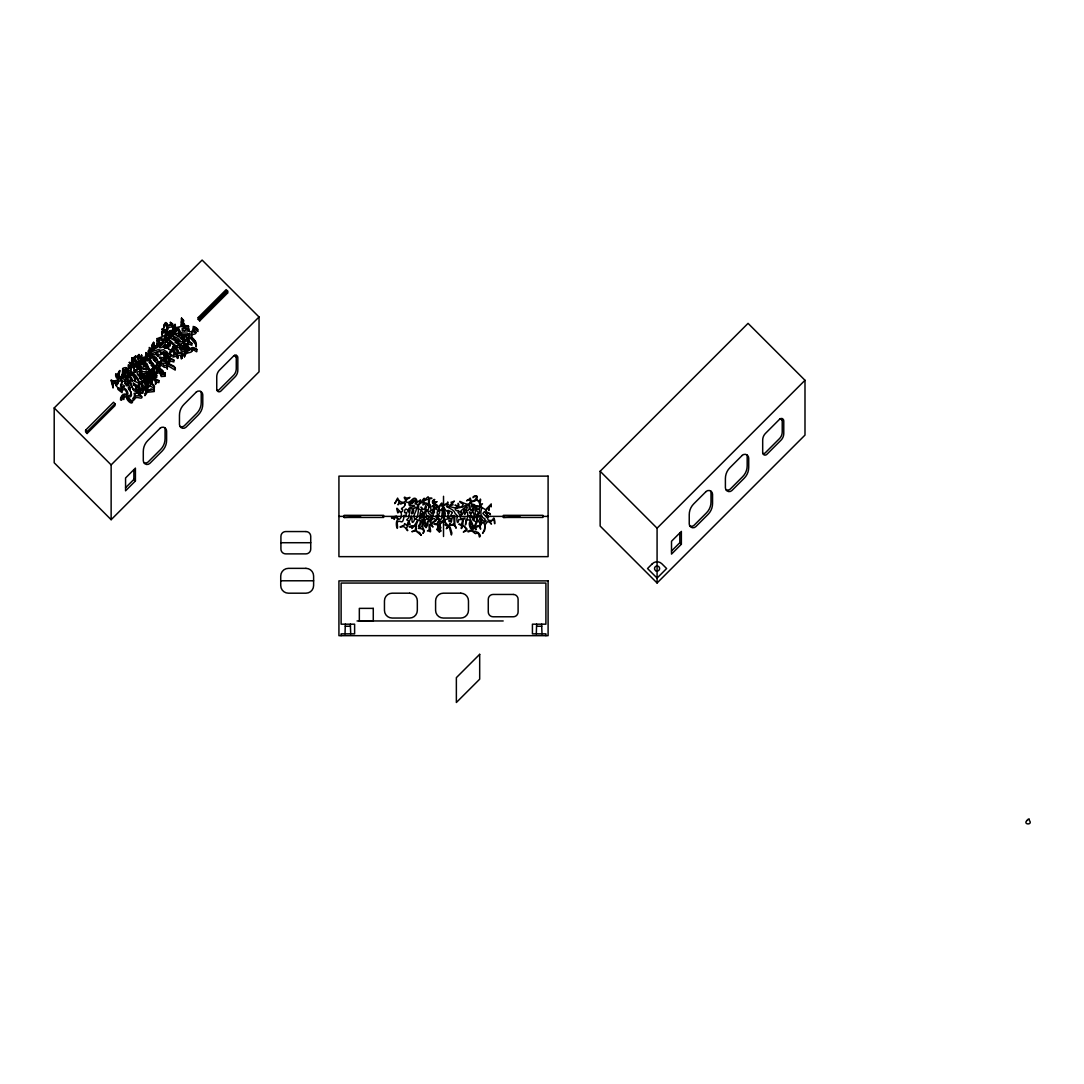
<?xml version="1.0" encoding="UTF-8"?>
<svg xmlns="http://www.w3.org/2000/svg" width="1084" height="1084" viewBox="0 0 1084 1084"><rect width="100%" height="100%" fill="white"/><g stroke="black" fill="none" stroke-linecap="round" stroke-linejoin="round"><path stroke-width="1.5" d="M148.63 372.761L148.63 370.118C147.614 366.717 141.123 371.798 143.318 366.392L146.557 367.178L143.942 361.27L144.131 365.023M186.069 349.726C191.285 351.379 180.269 341.325 188.535 347.408C189.023 346.961 184.727 344.278 184.402 342.151L184.659 339.942L186.38 338.926L187.857 339.82L187.153 345.986M152.302 379.441C153.169 382.557 148.779 376.053 149.131 374.305L148.115 373.221L145.676 375.796L150.554 379.305L152.261 382.842L152.261 379.21L149.727 376.107L148.616 371.216M191.489 335.376C190.269 328.073 202.085 333.831 191.489 334.563M130.893 366.378L129.308 362.395L131.421 364.143L131.855 357.679L133.251 358.072C139.186 351.839 133.102 362.422 132.221 364.901M153.765 374.224L154.389 368.98L152.573 366.649L152.885 364.942L153.684 366.135M194.483 329.333L195.96 330.051A8.631 8.631 0 0 1 197.193 331.108L198.033 331.46L197.193 329.279A8.631 8.631 0 0 0 195.96 328.222C193.453 327.233 192.261 332.639 196.001 332.232M181.272 326.42L181.543 318.1L183.548 320.322L183.548 322.151L182.275 321.826M150.988 375.199C149.118 365.836 148.345 369.17 147.221 363.885C145.148 365.796 146.191 356.473 141.584 361.988C140.717 359.739 141.855 360.118 143.711 360.322C145.581 360.457 144.85 356.609 145.297 359.996M184.104 349.143C187.424 352.395 183.02 343.872 180.052 345.782L181.272 347.828L183.968 349.007C186.421 351.528 178.806 348.316 179.239 345.864L178.101 344.915C176.082 345.2 178.304 348.208 176.164 348.154M191.489 333.493L192.044 337.585L195.689 341.636L196.272 345.091L195.31 342.043C193.399 336.392 185.472 334.224 189.497 341.663L191.882 343.438L191.882 345.268L188.928 344.075L187.681 345.078M154.389 368.98L153.779 374.332L155.662 375.606A2.575 2.575 0 0 0 156.719 375.552L156.719 377.381L155.662 377.855L154.944 377.882L155.039 375.714L153.657 375.05L153.223 376.351L156.53 379.861L159.009 380.619L158.941 382.598L156.801 382.218L155.391 384.427L156.015 380.308L152.478 376.812L153.508 368.966L152.153 368.56C149.036 369.441 152.424 381.053 151.177 373.695A8.889 8.889 0 0 1 150.31 372.11L149.89 369.563M177.79 353.099C178.901 349.766 168.454 339.17 170.242 344.156L170.242 345.972L168.508 345.091M121.625 399.142L122.424 398.329L123.861 399.508L123.861 397.679L122.424 396.5L121.449 397.665L121.625 400.267L120.514 399.901C120.392 396.107 123.481 392.34 127.018 394.684L127.871 393.655C127.736 388.506 119.904 384.603 122.113 392.638C114.389 386.974 118.115 389.373 123.671 386.988M184.714 353.479L184.714 350.159M153.603 344.604C155.229 337.287 148.887 349.997 153.305 347.11M184.131 339.278L183.386 337.544C181.638 331.392 189.415 339.631 188.115 342.137M145.812 354.861C145.581 350.552 145.866 353.682 147.803 353.818C149.511 353.343 148.156 348.479 148.359 352.856M345.024 633.842L345.322 624.181M536.309 633.842L536.621 624.181M128.63 369.17L128.711 365.227A5.163 5.163 0 0 1 128.996 365.891C129.321 372.327 133.373 363.953 129.308 362.395M141.747 378.56C141.99 373.763 145.161 374.332 143.4 379.034L145.107 381.392C147.817 383.533 145.541 388.912 145.297 382.34L143.142 380.145L141.462 380.918C142.018 384.861 147.045 393.018 151.015 388.899L154.307 389.603L154.267 391.541L147.248 392.3L144.931 395.687L146.394 390.796L145.026 388.126C140.554 385.43 144.429 397.001 142.072 392.232C137.234 398.37 138.617 390.213 142.505 388.004L141.421 382.611L140.676 381.703L138.752 382.34L138.589 379.495L135.554 375.281L129.511 370.66C127.031 371.256 127.031 375.511 129.511 372.489L130.473 373.384M167.329 366.812L167.478 366.284A3.374 3.374 0 0 1 168.792 366.284L175.229 370.105L175.351 368.235L174.158 367.042L168.792 364.454A3.374 3.374 0 0 0 167.478 364.454L167.302 369.21L167.031 364.766L164.185 365.714L163.237 364.116L159.904 363.953C157.248 369.942 162.898 368.018 162.993 372.395M184.741 346.907C185.865 344.048 182.911 342.029 184.795 345.837M177.22 346.067C172.302 346.04 180.459 351.812 177.532 350.552M169.321 332.49C168.697 329.902 173.386 332.354 174.05 328.886C177.627 327.991 175.554 332.558 174.307 334.251C170.012 337.788 177.884 339.577 176.448 342.978M188.359 330.796C193.711 334.915 192.654 325.43 194.727 326.758A8.333 8.333 0 0 0 196.258 327.788L198.033 329.631M145.297 359.089C145.364 362.788 148.63 358.614 149.809 360.931L149.565 362.883M145.5 357.097L146.733 354.075L145.812 353.086M178.101 356.514L176.164 354.373L172.952 355.349L172.952 357.164L176.164 356.202L177.451 358.438C180.256 358.438 174.822 353.248 178.67 353.167L182.031 353.669L182.478 354.536L181.218 355.769C179.958 365.457 186.692 348.709 178.332 352.856C175.472 354.549 172.424 349.17 172.993 346.568C172.424 348.601 170.811 351.473 168.562 349.075L168.088 347.612C168.223 345.986 167.871 341.243 168.061 345.552M118.793 375.05C122.302 364.603 116.069 375.85 120.053 376.907C124.728 375.606 120.297 367.544 124.958 367.666L125.961 367.639C128.142 368.045 128.115 373.844 126.056 370.701M112.763 383.235L114.904 383.208L116.842 386.731L114.904 381.392L112.302 381.554L113.075 386.175L111.218 380.199C114.823 382.191 120.812 379.644 118.332 375.457C115.216 372.083 118.197 382.422 115.676 375.999L115.676 374.17L117.031 374.061A1.856 1.856 0 0 0 118.17 373.113L119.687 370.511M143.007 391.053L142.695 391.866L141.611 390.172C139.497 390.308 140.432 395.389 139.253 391.825M141.326 360.403C137.98 362.625 135.69 356.446 138.955 354.509C135.852 359.319 140.879 354.766 139.687 358.465M153.63 342.381L153.657 344.847L155.242 345.728L155.188 347.679L154.023 347.978M176.448 341.785C169.7 342.259 188.426 345.105 186.191 350.688C189.456 350.647 190.757 346.406 194.09 347.72C200.73 351.365 194.903 348.411 191.99 348.696C193.535 355.01 185.35 350.213 184.551 356.785M152.573 366.649L150.92 364.956L152.6 365.2L152.885 363.113L154.077 365.01L153.684 367.11M135.852 355.796C135.107 358.452 129.755 363.289 133.088 364.847L135.364 363.167L140.134 364.021L136.557 361.839L134.999 360.105L135.378 359.292L137.465 361.88L139.159 361.826L143.589 365.281L144.375 364.658L143.766 361.297M131.57 363.763L131.557 362.584M170.838 337.287L170.838 335.796L169.605 336.338L170.554 337.747L171.8 336.108L171.584 332.802C169.09 334.807 169.863 336.867 166.015 333.438L165.933 331.094L167.993 326.027L171.855 324.712L172.83 328.344L172.519 323.75L170.405 322.368L170.703 324.672M140.581 358.492L141.543 355.024L141.15 357.774L145.961 356.853L147.614 358.506L145.513 355.552M173.115 349.075L173.183 346.826M149.809 360.931L148.982 362.015C153.156 366.622 152.505 359.089 148.074 358.926C144.362 356.026 141.245 361.04 137.356 357.612M127.6 383.519C131.665 383.763 124.497 379.292 124.701 383.221C127.262 382.544 129.755 386.067 129.972 387.896C126.15 385.403 129.701 391.094 130.663 391.69C134.687 400.457 122.207 395.85 131.15 395.104M191.597 349.82C189.456 347.558 182.518 358.127 184.714 352.476M175.933 339.766L175.906 340.904M162.708 330.959C160.689 328.235 163.711 328.655 165.364 330.146L165.893 329.861C169.538 326.257 164.497 319.333 164.267 326.853M131.164 391.947L130.907 394.549M127.465 369.387C122.695 365.254 128.901 375.972 124.782 371.189M136.001 391.148C131.164 392.015 133.278 382.733 128.495 379.766L126.381 379.468L128.725 382.435M154.307 389.603C150.906 390.145 146.245 390.321 144.89 393.641M159.24 351.473L150.879 353.709L150.933 351.636L154.362 348.845L153.169 347.693L153.603 345.566L152.776 344.82L151.557 345.647M181.909 324.834L183.277 325.701C185.242 327.802 185.242 323.357 183.277 323.886C181.177 320.173 181.353 327.016 183.765 327.111L186.76 325.566L188.548 326.284L184.578 327.26L185.201 328.615L188.548 328.723L188.982 331.054L182.369 330.742L182.166 328.208L188.968 329.17M183.86 338.479L183.386 335.715M137.966 392.029L138.63 389.739L137.478 391.148L138.657 394.766L141.313 395.85C142.329 397.489 135.08 393.533 134.416 397.828C131.923 402.991 133.481 397.72 135.08 394.413C132.641 392.327 140.08 394.183 136.001 390.579C137.641 388.072 133.359 389.725 133.007 388.953M145.012 381.297L145.581 376.893L140.771 371.378M194.361 331.298L194.483 327.774M141.584 361.988C141.489 365.85 141.692 362.124 143.766 362.53M166.245 360.931L163.969 355.146L168.765 359.915M188.237 339.888L187.871 340.823M167.383 367.164L166.841 366.026M166.475 341.934L167.776 340.769L167.776 338.94L165.757 336.663L166.096 339.373M178.752 336.731C177.437 333.465 181.069 334.997 182.871 334.577L182.871 336.406L181.611 336.717M1026.792 820.52L1028.418 819.016L1029.285 819.003L1029.136 820.087C1033.635 825.236 1022.822 824.951 1026.724 820.696M147.627 379.793C154.836 388.709 148.522 375.416 146.692 378.506L149.402 382.937L153.318 384.481L154.131 387.273L153.969 386.256C150.717 380.619 144.89 391.107 148.183 384.861C148.887 382.882 147.194 378.98 145.012 380.376M126.056 370.606C123.332 365.416 120.636 382.557 124.511 371.365M124.511 373.723L124.646 370.918L125.825 373.059L124.701 376.961M145.947 384.17L146.083 381.554M169.768 337.747L169.863 338.628M168.454 343.587L166.922 341.867L169.971 338.262L167.749 335.457L165.473 335.755A12.344 12.344 0 0 0 163.914 338.804C164.023 341.555 155.811 349.007 162.072 347.354L163.467 345.769L164.605 347.923M149.145 353.926C154.646 351.582 149.877 345.403 149.172 349.251L149.849 350.037M476.811 498.383L476.567 499.426L477.922 500.632L479.914 501.011L480.334 499.06L480.659 499.656C479.074 509.832 480.361 497.109 474.86 500.998L470.998 502.068L469.399 503.775C471.079 508.518 468.654 513.708 473.789 507.271C471.73 505.279 471.215 508.965 471.933 505.496C470.741 501.025 471.784 504.372 473.18 506.242C473.925 508.017 478.247 507.055 476.703 508.653C472.8 504.602 471.621 516.404 471.133 512.678C465.144 508.789 476.499 520.225 469.562 515.754C469.765 520.157 472.692 522.244 473.139 526.959C468.952 531.851 475.768 530.997 478.329 532.596C478.925 534.073 481.716 535.496 479.562 537C479.06 537.664 479.413 532.935 476.974 532.935C474.562 535.361 474.033 530.794 470.564 530.943C465.917 533.396 468.044 530.279 471.255 530.171L472.339 525.835L470.605 522.447L470.022 524.751L471.093 527.488C471.039 530.997 467.922 523.355 469.955 521.919L469.833 520.456C464.047 516.54 465.632 533.071 465.944 519.521C469.697 518.558 467.028 506.269 464.819 514.358L464.074 510.388L468.085 510.428L469.318 508.653L468.993 505.876L467.38 505.036A12.344 12.344 0 0 0 464.128 506.092C462.258 508.125 451.174 507.569 456.771 510.835C458.844 509.453 460.104 512.596 457.882 512.109L459.792 514.9L461.201 513.802L461.554 511.96L460.632 511.851C457.394 513.992 469.873 501.77 466.757 508.924C462.055 508.762 464.792 514.019 460.836 515.279L460.144 516.634L460.998 518.829L465.063 518.003L463.288 520.022L462.705 524.886L466.838 528.789L466.879 530.591L463.302 532.054L466.418 529.412L464.399 526.688C462.082 524.1 462.041 529.981 461.106 528.26L461.77 525.767L458.817 524.182L461.445 524.385L462.909 519.629L458.857 519.453C457.475 527.081 456.432 518.491 457.069 517.895L457.299 515.903L454.833 512.976C454.453 508.694 440.294 505.171 449.819 506.77L450.239 504.778L452.055 503.572C449.643 501.011 451.947 503.179 454.277 501.011C455.321 500.971 450.822 503.382 453.098 504.859C442.286 506.513 465.144 510.496 454.982 505.158C459.02 506.458 458.424 504.832 458.193 503.261C459.792 505.09 457.163 508.328 461.554 507.136L463.207 504.209L460.402 502.488C456.188 497.908 471.811 510.036 470.171 500.266L467.678 500.117C464.684 502.461 468.464 498.721 470.049 499.141C469.846 496.133 470.713 499.656 471.269 500.998L471.838 501.174C476.581 501.336 478.64 492.963 473.071 497.651C471.96 495.944 479.047 494.467 476.987 497.881M172.952 355.349L174.958 353.641L172.627 349.224L169.646 351.975L171.286 355.444C171.909 358.858 165.364 354.387 167.261 352.137L163.63 349.726L160.202 350.349L158.82 349.495L150.879 351.88M139.375 386.582L139.375 384.956L138.278 384.237L139.551 387.273L133.196 382.896L133.901 384.983L136.069 386.324L136.272 388.885L138.63 389.739M177.979 353.018L178.155 350.335M174.795 338.777L171.462 338.818L174.795 340.593M181.733 358.492L183.182 354.183M181.692 357.734L181.218 355.769M143.955 360.267L144.809 359.59M165.947 332.869L166.746 331.46M159.511 363.858L159.063 363.452C157.329 364.387 158.494 357.652 154.727 356.663C153.4 356.907 146.53 352.544 149.904 356.934M130.893 375.877C129.633 370.931 131.841 377.544 127.153 378.506L126.557 377.313L129.497 375.592L129.497 373.777L127.695 373.872L126.191 376.297L124.199 376.907C121.151 374.549 125.88 376.554 124.294 374.698L125.825 373.059M146.882 356.257L148.874 356.433M155.242 345.728C148.765 354.536 167.749 341.189 156.801 344.604C160.567 342.68 158.996 341.948 157.722 340.986C160.134 341.148 160.567 345.295 162.844 341.352L161.936 338.113L158.738 338.885C152.519 338.628 172.139 336.148 164.063 330.403L162.207 332.056L162.194 335.539L161.679 332.205L163.223 330.227L162.085 328.98M166.868 331.148L167.898 329.441C167.397 326.027 172.884 328.046 173.21 325.566M170.445 342.49L169.714 340.308L169.497 342.354M127.573 371.988L128.576 370.091L128.237 364.929M162.194 333.709L161.679 332.205M129.755 373.533C132.167 373.479 133.454 376.988 134.931 379.129C132.722 382.815 140.107 381.554 139.375 384.956M134.877 381.107L134.931 379.129M159.863 358.397C164.172 356.338 155.96 357.029 160.866 358.425M152.261 348.682L149.185 351.975L149.036 353.872L154.958 354.888L157.099 352.151C159.28 350.647 160.933 351.026 161.082 354.441M158.725 356.08C159.782 353.384 156.624 353.587 156.624 354.536C157.302 357.313 159.795 355.498 157.41 355.796M151.584 374.116L150.988 374.739M164.348 358.994C156.475 361.921 176.502 362.151 164.416 363.208L160.96 363.181C158.562 356.365 169.958 354.834 160.5 362.042M189.009 335.742L189.741 335.417M159.009 380.619L156.801 380.389L155.391 382.598M117.045 376.026L115.676 374.17M165.378 373.004L161.326 372.706L161.692 374.265L165.269 374.441L161.259 374.725L160.066 371.649L158.372 370.904L155.391 372.95L155.391 374.779L158.372 372.733L160.066 373.465L161.259 376.541L165.269 376.27L165.107 372.747L161.638 372.219L158.183 370.186L159.023 368.953L162.993 371.013M130.907 369.061C131.286 365.986 133.427 367.49 133.996 368.98L133.955 365.403L137.682 364.143L141.299 366.026L141.57 369.265L139.877 367.557L140.039 369.929M191.597 351.324L191.99 350.525C194.564 348.276 197.722 354.929 196.692 349.739M143.766 380.077L144.362 376.907L145.622 378.912M160.175 364.983L159.402 368.208M136.083 388.519C135.08 382.788 140.974 392.814 139.863 386.961M135.364 372.178L134.077 371.785C132.695 367.828 140.581 371.907 136.272 367.354C135.053 363.939 142.275 366.527 141.435 369.183M142.952 368.858L146.177 369.048M141.76 382.246L143.142 381.974L145.297 384.156C144.375 387.381 147.18 388.926 147.153 385.213M157.898 362.07L159.063 361.622L160.08 362.774L157.248 369.021L156.557 365.782L157.559 364.644L156.475 364.658M168.467 348.804L168.806 346.501M139.809 356.446C137.763 357.639 141.218 359.793 140.581 357.869M173.955 328.127L175.012 324.306L175.54 327.774L181.556 326.325L181.272 324.631M168.277 364.007L170.54 361.108L173.901 361.961L173.901 360.132C169.402 359.888 162.993 348.411 162.871 353.75M138.373 357.449L138.955 354.509M148.874 355.376L147.058 354.116L146.354 355.809L148.291 358.587L149.89 358.994L149.904 355.891L151.245 358.37L152.587 356.324L157.979 361.853M153.603 376.975L154.944 377.503M121.625 398.438L120.514 398.072M121.638 378.966L122.411 378.099L125.31 380.281M159.849 347.869C160.147 344.78 164.809 344.482 163.914 340.62A12.344 12.344 0 0 1 165.473 337.585L165.649 337.409M141.259 373.208L138.698 371.514C134.565 371.541 139.714 378.438 139.064 374.522C138.901 370.118 145.622 376.446 140.974 375.565M169.714 335.579L167.424 334.062L166.746 331.067L169.605 332.747L172.261 332.409L175.039 330.322L176.123 331.108M137.56 369.901L138.102 369.021L136.272 365.538M147.248 389.251L149.524 385.945L153.25 387.489L154.131 389.102L154.47 386.419M142.492 373.994L139.944 374.116L141.489 376.175L139.484 376.934L140.852 379.468L141.747 378.018M161.082 353.94L160.202 354.807L163.291 353.492L163.169 352.436L160.364 352.015M164.321 346.446L166.394 338.926L165.649 336.677M177.22 347.205L179.239 347.693C179.714 350.267 184.673 353.411 185.974 350.796L185.215 348.791M156.719 375.552L154.944 376.053M179.212 332.747L178.657 327.869L175.581 328.384L180.527 333.574L180.527 335.254M162.248 333.831L164.063 332.232L165.31 333.344M146.421 376.758L148.115 375.037L149.307 378.397M122.966 387.245L120.514 386.216L122.167 381.893L120.527 378.452C115.934 378.601 119.796 386.338 116.137 383.736M155.391 372.95L157.166 370.2L155.866 365.376L154.348 366.69L153.684 365.66M187.83 342.463L188.901 340.972L187.532 337.558L183.86 335.2M117.885 383.031C117.18 380.308 113.82 382.964 116.842 384.901M117.736 382.557L120.527 380.267L122.004 382.95M54.2 407.963L202.112 260.065L259.035 316.989L259.035 371.798L111.137 519.697L54.2 462.773L54.2 407.963L111.137 464.901L111.137 519.697M85.595 430.185L113.522 402.259L115.012 403.763L115.012 405.579L87.086 433.505L85.595 432.015L85.595 430.185L87.086 431.689L87.086 433.505M198.223 317.544L226.15 289.631L227.654 291.122L227.654 292.951L199.727 320.878L198.223 319.373L198.223 317.544L199.727 319.048L199.727 320.878M198.223 319.373L226.15 291.447L227.654 292.951M87.086 431.689L115.012 403.763M199.727 319.048L227.654 291.122M111.137 464.901L259.035 316.989M125.568 487.705L133.874 479.399L133.874 469.67M135.419 480.957L125.568 490.808L125.568 477.963L135.419 468.112L135.419 480.957L133.874 479.399M600.143 471.255L748.055 323.357L804.992 380.281L804.992 435.091L657.08 582.989L600.143 526.065L600.143 471.255L657.08 528.193L657.08 582.989M657.08 528.193L804.992 380.281M671.511 550.997L679.817 542.691L679.817 532.962M681.362 544.236L671.511 554.1L671.511 541.255L681.362 531.404L681.362 544.236L679.817 542.691M142.885 390.403L144.199 389.576L145.974 391.5M123.861 397.679L124.823 396.473L126.53 397.516C126.408 400.172 132.79 406.175 132.641 400.985M170.039 353.086L172.627 351.053L174.66 354.211M160.175 365.538C163.101 364.712 163.711 369.224 166.841 366.69M144.05 373.831L146.503 372.733L147.221 373.424M163.427 351.717L167.099 353.723M165.757 346.975L167.085 347.828M448.491 517.759C451.676 515.415 444.819 515.266 448.085 517.8M167.776 338.94L166.408 340.376L166.855 342.3M122.898 375.321L124.619 373.601L124.43 371.636M141.557 363.682L141.326 360.01M164.267 326.501C162.722 332.72 164.321 318.032 167.261 324.021M129.497 373.777C126.963 375.254 127.912 375.85 128.508 377.489M177.532 355.403L181.814 355.308M171.286 355.444L167.099 352.652M185.364 328.669L188.535 328.208L188.548 326.284M187.329 348.208L184.836 346.284M150.73 371.785L152.749 369.901L153.386 370.647M169.321 330.823L172.071 330.335L174.863 328.005L173.955 326.311M173.901 330.81C176.055 331.447 170.96 333.425 172.817 336.555M175.229 368.275L174.321 366.5L169.673 364.034C164.511 364.739 170.852 356.487 173.901 360.132M133.684 399.969L134.416 399.657C135.581 394.644 142.424 400.619 142.072 396.663M130.703 379.373L132.573 381.121M123.102 387.191L124.511 386.365L123.888 385.308L120.514 384.386M188.562 338.777L190.757 338.438L195.31 343.872L196.272 346.921L196.326 343.831M141.963 360.186L143.738 360.308M153.129 347.422L153.616 349.969M177.153 329.495L178.67 329.753M121.991 389.983L125.134 389.657L127.546 394.237M148.481 369.197L149.89 370.145M184.551 356.839L184.551 355.01M180.527 333.574L178.196 333.303C170.351 332.747 182.464 340.01 178.548 334.306M136.272 366.229L133.996 367.205C132.614 363.14 129.945 367.259 130.961 370.037C131.543 375.498 139.89 371.067 134.077 369.969M170.242 344.156L166.922 341.867M145.324 359.495L147.56 360.755M174.402 326.27L174.443 325.322M174.402 333.452L172.695 335.891L177.762 338.222L180.676 341.352L176.76 340.498L176.909 342.585L180.296 344.319L183.06 342.978L184.036 344.671M182.871 334.577L180.974 335.769L182.546 339.848M182.613 329.631L182.654 330.783M148.21 350.931L150.256 349.251L149.172 347.422M176.435 335.281L178.548 335.512M184.537 324.373L182.044 321.514L182.166 319.997L183.548 320.322M344.129 517.447L383.614 517.447L383.614 515.334L344.129 515.334L344.129 517.447L360.579 516.567M503.41 517.447L542.908 517.447L542.908 515.334L503.41 515.334L503.41 517.447L519.873 516.567M138.129 363.655L140.012 364.197M166.435 337.029L169.565 339.062M338.926 516.39L343.994 516.39M382.788 516.39L482.312 516.39M485.686 516.39L504.236 516.39M543.043 516.39L548.097 516.39M280.919 542.718L310.729 542.718M280.729 580.78L313.615 580.78M357.043 620.956L503.193 620.956M345.322 626.267L350.417 626.267L350.715 633.842M536.621 626.267L541.702 626.267L542.014 633.842M193.223 326.379L193.738 329.617M160.96 371.826L162.288 372.327M117.045 376.514L118.671 378.573M174.768 338.357L178.088 340.661M128.4 381.595L133.075 388.804M158.359 343.411L157.004 342.856L156.977 340.715M189.009 335.837L187.586 333.113L181.516 332.91L178.67 329.346M133.657 398.912L132.966 398.18M184.754 335.322L187.586 334.942L188.657 335.959M170.012 335.444L170.838 335.796M164.592 346.731L163.752 347.476L167.071 348.099L166.245 344.766L165.757 348.316M140.202 378.275L141.53 378.56L141.53 376.744M154.578 358.465L154.998 360.782C152.072 359.685 152.438 356.04 154.998 358.953M144.7 362.517L145.473 362.801M133.915 384.996L135.527 386.094M182.654 330.159L184.659 330.728M184.036 343.208C184.158 339.319 179.023 344.251 176.76 340.498M128.874 389.102L130.229 389.942L130.31 387.638M180.947 347.422L183.928 348.994M149.538 378.56L150.73 381.568M166.245 359.265C164.66 357.693 164.714 361.853 163.223 359.698M146.055 381.785L148.196 384.237M131.611 374.292L134.904 376.297L137.587 380.064A3.062 3.062 0 0 1 138.82 382.164M159.538 345.728L157.722 345.552L157.166 346.866L156.76 343.831M191.882 343.438C189.565 340.837 186.312 343.316 187.681 346.392M139.077 384.427L140.676 383.533L142.519 387.923M128.034 397.706C138.603 405.85 126.882 400.253 126.53 395.687L125.581 394.698L123.996 394.928L123.644 397.218M164.66 347.016L165.622 348.343M187.329 348.492L188.914 349.292L189.09 347.327M182.546 339.102C176.597 334.17 182.424 342.151 184.443 339.116L183.86 336.65M187.681 344.617L187.058 343.682M187.762 341.568L186.38 340.755L184.388 342.029L184.388 340.633M149.809 361.771L151.923 362.828M185.215 350.498L185.703 351.419M170.445 340.715L175.256 345.268L174.7 348.845L177.519 351.772M780.412 418.668L782.228 420.484M234.456 355.376L236.271 357.192M137.519 365.931L141.259 372.611M156.516 371.378L155.866 367.205L154.28 368.384M146.083 365.864L147.546 366.121M136.327 363.154L134.999 361.921L134.999 360.105M155.676 381.649L152.641 379.021L152.465 376.649M165.757 346.677L164.321 344.78M122.113 390.809L117.587 387.679M134.673 395.701L134.172 393.289M139.741 367.625C140.974 370.796 143.684 373.275 146.503 370.918L147.41 371.839C148.4 376.08 142.289 371.758 143.251 375.186M125.392 383.817C127.736 389.549 127.519 380.321 127.343 385.782M132.207 360.43L131.855 357.679M404.928 504.968L405.416 503.437C401.92 501.58 400.538 506.309 399.562 502.556C395.267 508.694 401.839 500.74 397.394 499.832L394.671 503.64L397.584 498.098C398.736 502.055 404.766 504.494 405.972 499.778C404.684 499.71 402.841 495.483 406.053 497.868A1.856 1.856 0 0 0 407.516 498.017C414.725 495.998 404.007 499.209 406.161 502.014C410.402 504.399 412.963 495.578 416.175 498.952L417.042 500.943L416.134 502.339L416.215 500.713L415.362 500.063L414.508 501.919L414.305 499.981L409.115 502.868L411.73 502.908L412.99 501.391C413.736 501.296 412.896 504.29 410.728 503.464C410.538 505.903 408.614 501.12 409.102 504.954L409.603 505.605C418.559 504.656 413.031 507.637 409.969 507.231L410.064 508.179C413.871 510.618 415.497 506.269 416.337 507.258C417.204 511.54 412.516 514.426 414.508 518.504C415.05 520.117 411.297 526.296 412.028 518.802C410.904 512.298 411.161 519.588 409.535 520.686L409.142 522.61L410.24 524.222L408.411 524.426L406.473 528.382L407.801 530.455C407.367 532.217 404.955 524.412 401.527 526.973L400.01 526.919L404.413 525.035L404.576 523.586L406.866 525.564L407.774 522.976L408.627 523.057L408.099 520.537L406.649 519.9L408.668 517.922L410.104 510.022L408.831 508.315L408.383 512.054L407.787 509.954L405.904 509.019L404.982 509.765C402.841 516.472 408.641 509.168 405.999 514.575C406.608 520.279 403.614 511.499 403.871 517.515C402.178 525.984 400.579 518.762 397.11 522.366C398.817 535.577 394.441 523.301 397.462 519.873L397.489 518.504L396.202 517.556L394.495 518.044L394.169 519.399L393.98 517.556L391.785 518.409L391.527 517.312L396.514 516.214L398.519 519.507C403.411 518.748 401.473 507.746 397.828 512.949C394.156 500.51 401.121 517.678 402.774 509.873C398.926 508.017 404.359 508.396 404.942 504.995M171.814 335.01L170.134 334.726L166.746 331.067M147.939 369.061L147.139 365.958M167.437 324.373L167.993 325.281L171.028 324.495L170.405 322.368M188.237 340.823L188.562 341.541M150.188 358.167L149.904 355.891M136.882 393.411L136.001 390.579M181.719 320.905L181.543 318.1M122.831 370.742L122.627 368.438M166.665 363.912L165.988 360.904L167.532 361.595L169.714 358.804L163.969 353.316L163.833 355.511M111.774 383.37L111.218 380.199M167.085 326.785C166.746 321.474 163.996 329.306 163.657 325.335M162.776 341.433L161.936 339.942L157.044 340.498L156.882 338.52M154.172 360.322L156.475 362.828L157.532 362.747L156.557 365.782M165.662 341.772L165.635 339.685M152.925 374.657L152.885 372.286M189.009 334.387L189.51 333.316L189.592 335.62L184.443 335.173L184.443 336.284M141.638 357.761L141.665 355.146M172.519 323.75L172.532 324.739M545.902 635.671L545.902 633.842L532.42 633.842L532.42 624.181L545.902 624.181L545.902 583.057L341.121 583.057L341.121 624.181L354.617 624.181L354.617 633.842L341.121 633.842L341.121 635.671M541.702 624.181L541.702 626.267M443.519 496.296L443.519 536.485M350.417 624.181L350.417 626.267M181.38 321.474L181.38 323.181M175.269 324.495L175.323 327.043M175.012 331.677L175.012 332.571M171.814 334.644L171.8 336.094M149.755 375.078L149.755 376.134M148.481 368.479L148.481 369.861M146.868 387.666L146.868 388.966M146.557 367.178L146.557 368.696M145.161 363.126L145.161 364.658M140.202 377.571L140.202 378.343M139.064 374.522L139.064 375.809M130.419 367.923L130.419 368.709M129.118 366.27L129.118 367.449M121.95 374.522L121.95 376.094M113.17 384.996L113.075 388.004L111.774 382.801M689.695 525.794A3.821 3.821 0 0 0 694.221 525.13L706.511 512.827A15.339 15.339 0 0 0 711.009 501.973L711.009 492.719A3.821 3.821 0 0 0 710.548 490.903M725.86 489.616A3.821 3.821 0 0 0 730.386 488.965L742.676 476.662A15.339 15.339 0 0 0 747.174 465.808L747.174 456.554A3.821 3.821 0 0 0 746.713 454.738M782.106 418.573A2.385 2.385 0 0 1 782.228 419.291L782.228 431.893A9.593 9.593 0 0 1 779.41 438.681L765.223 452.868A2.385 2.385 0 0 1 762.811 453.464M143.752 462.502A3.821 3.821 0 0 0 148.264 461.838L160.567 449.535A15.339 15.339 0 0 0 165.053 438.695L165.053 429.44A3.821 3.821 0 0 0 164.605 427.624M179.917 426.337A3.821 3.821 0 0 0 184.429 425.673L196.732 413.37A15.339 15.339 0 0 0 201.231 402.516L201.231 393.262A3.821 3.821 0 0 0 200.77 391.446M236.163 355.281A2.385 2.385 0 0 1 236.271 355.999L236.271 368.601A9.593 9.593 0 0 1 233.467 375.389L219.266 389.576A2.385 2.385 0 0 1 216.854 390.172M436.838 501.743C431.459 504.06 440.185 504.765 438.058 507.895C439.643 507.746 439.982 503.843 441.838 503.003C441.066 507.353 446.066 503.653 447.489 502.962C448.139 500.144 447.543 503.789 447.76 504.074C450.863 505.943 443.18 503.464 442.949 506.228L446.418 511.133L448.18 510.347L451.635 511.905C454.494 512.596 447.557 516.052 453.288 516.038C456.12 512.19 453.369 524.995 456.107 528.247C456.513 523.477 446.215 524.873 450.361 528.003L451.892 533.043L451.405 534.981L449.426 527.678A3.374 3.374 0 0 0 448.505 526.743L446.296 528.735L447.963 526.661L445.023 524.927L445.741 523.504L444.237 521.092L439.941 523.992L440.7 528.22L439.345 523.951L437.882 524.236L438.79 528.03L440.89 530.442L440.849 531.363L438.072 528.26L437.475 529.588L439.589 532.095L436.852 529.615L438.18 526.594L437.502 524.873L433.952 524.209L437.15 523.518L439.454 519.67L439.454 518.735L437.638 519.046L439.128 515.483L437.462 516.756L436.446 515.388L435.944 517.054L436.906 518.193C437.529 522.109 429.711 522.366 432.272 526.282A2.575 2.575 0 0 0 433.044 526.987C426.175 518.68 433.356 536.228 429.142 530.74C424.332 531.607 430.551 530.523 429.156 528.165C427.733 523.857 433.166 522.515 435.429 520.063L434.779 518.816C432.326 516.933 429.088 524.304 430.443 521.756A8.889 8.889 0 0 1 430.958 520.022C434.711 513.721 431.324 516.892 434.589 512.027C431.554 511.621 438.586 507.624 432.882 506.553C430.538 507.922 433.925 503.139 434.21 506.729C436.324 508.504 437.299 505.266 436.039 508.667C436.798 510.307 440.605 511.133 437.15 511.946C436.811 518.166 441.744 512.366 438.695 509.128C438.695 504.738 428.654 504.033 433.83 499.588C437.489 498.965 429.494 501.513 434.603 501.526C431.256 503.952 434.725 503.206 436.838 501.743M443.817 511.174C444.128 517.908 442.191 506.377 441.933 515.848C444.169 519.521 430.416 525.686 444.467 520.334L444.548 518.789C442.475 518.762 446.323 514.832 444.996 512.231L441.378 504.995L439.67 505.7L439.074 509.033L439.928 510.456C446.554 505.618 437.909 511.634 443.817 511.174M476.12 516.526L476.77 520.537L479.06 520.388L480.077 517.664C481.879 515.767 479.806 529.412 479.914 522.068L477.231 521.553L475.497 525.455L475.903 529.927L474.833 526.106L473.898 526.418L473.654 529.168L473.559 526.106L475.022 525.103L476.201 521.892L473.098 520.293L471.96 516.878L474.182 519.751L474.331 515.469L472.488 510.32L478.369 509.263L479.507 507.976L479.277 506.662L475.09 506.323L473.6 504.277L475.89 505.876L479.507 506.201L480.049 504.372L482.475 503.789L480.253 506.377L485.632 509.778L491.228 503.911L491.066 506.906L490.334 505.7L489.169 506.689L488.952 510.51L488.369 509.236C489.507 505.13 484.792 510.09 486.431 511.865L490.103 513.599L490.402 514.656L488.22 512.949L486.364 513.315L488.654 517L484.521 511.512L482.868 513.45L487.678 518.315L488.152 520.212L491.729 520.686L493.884 517.976L494.426 519.358A8.333 8.333 0 0 0 494.778 521.16L494.738 523.735L494.385 522.881A8.631 8.631 0 0 0 494.263 521.269L493.681 519.67L489.9 521.526L491.458 524.128L489.291 521.919L487.393 521.756L484.86 525.117L484.589 530.564L482.556 533.409L484.033 530.577C486.675 525.239 482.61 518.098 480.185 526.201L480.618 529.155L479.372 526.214L476.811 527L477.041 525.903L480.253 525.293C484.751 521.296 476.662 513.816 484.534 522L485.32 521.932C487.57 518.911 483.776 521.973 484.887 518.802C479.413 516.716 480.727 511.133 481.879 507.935C477.895 503.775 480.578 518.125 478.112 512.298C474.914 507.502 473.938 515.266 476.919 515.198C477.787 512.447 477.448 513.802 478.613 515.266C483.058 516.011 476.675 515.537 477.082 519.48L476.12 516.526M411.622 512.84L411.608 513.843L413.072 513.342L413.709 510.225L412.543 509.737L411.622 512.84M426.269 506.607L424.196 513.979L422.042 510.93L420.849 511.147L420.199 512.8L420.009 514.697L422.462 512.949L424.088 515.564L422.516 513.897L421.473 517.095L419.887 515.781L419.4 518.87L424.115 516.783L423.356 519.209L421.161 520.035L420.714 522.908C421.107 526.336 415.714 528.531 420.172 523.707L420.199 520.645L418.478 519.995C416.08 523.179 413.858 532.501 419.589 532.393L421.283 535.347L415.795 530.835L411.839 531.675L414.969 530.469L415.89 527.623C414.847 522.989 410.484 531.607 412.191 527.136C406.73 527.61 409.251 525.455 414.196 525.74L417.245 521.16L417.354 519.995L415.551 519.073L417.435 516.96L418.383 510.794L417.272 504.304L414.969 503.87L420.551 499.887A5.163 5.163 0 0 1 420.28 500.551C415.714 511.905 426.974 492.231 423.614 500.212L423.221 501.038L428.099 496.77L428.817 498.044C438.857 498.206 421.405 498.925 423.912 502.719L426.703 503.139L429.481 507.109L428.492 503.03L428.627 500.713L429.454 500.401L429.101 503.708L430.334 504.873L431.026 510.442C432.624 511.756 433.627 506.54 434.264 508.464L431.784 513.884L430.05 511.038C424.684 513.315 432.855 514.304 431.161 517.42L427.706 522.447L428.031 524.317L426.026 527.691L427.15 522.258L428.559 520.74C427.624 516.445 422.516 520.835 425.89 524.222C423.194 531.255 426.717 520.523 423.871 521.987L422.652 527.041L424.332 530.889L422.936 533.45L423.532 532.623C425.158 526.418 413.736 529.561 420.429 527.542C424.711 524.439 419.765 521.932 424.223 520.063C423.952 512.569 426.026 520.483 429.088 517.786L429.115 516.485C425.362 516.228 425.334 512.447 426.649 509.372C426.961 515.672 431.852 503.694 425.24 503.803L422.909 504.981C424.752 501.187 419.982 502.19 418.736 504.873L418.492 508.762L420.931 509.954L422.096 509.209L420.985 507.027L423.492 509.453L424.508 509.209L425.673 505.442L426.269 506.607M121.516 377.313L121.435 378.601C121.367 385.172 130.107 378.167 123.061 377.137L122.411 376.27L121.516 377.313M454.101 524.073L450.565 524.764L450.09 523.247L448.546 526.052L445.063 522.082L445.443 519.466L451.093 518.342L451.039 520.523L448.857 520.388L449.061 521.594L450.917 521.241L451.296 522.203L452.042 518.274L453.898 516.39L454.101 524.073M447.841 512.054C447.096 517.705 451.269 510.849 447.841 512.054M132.939 380.687C131.963 382.693 128.549 377.273 131.191 377.368L132.939 380.687M160.08 428.275L147.776 440.578A15.339 15.339 0 0 0 143.291 451.432L143.291 460.686A3.821 3.821 0 0 0 149.822 463.383L162.112 451.093A15.339 15.339 0 0 0 166.611 440.239L166.611 430.985A3.821 3.821 0 0 0 160.08 428.275M196.245 392.11L183.955 404.413A15.339 15.339 0 0 0 179.456 415.253L179.456 424.522A3.821 3.821 0 0 0 185.987 427.218L198.277 414.928A15.339 15.339 0 0 0 202.776 404.075L202.776 394.82A3.821 3.821 0 0 0 196.245 392.11M233.751 355.864L219.551 370.064A9.593 9.593 0 0 0 216.746 376.853L216.746 389.441A2.385 2.385 0 0 0 220.811 391.134L235.011 376.934A9.593 9.593 0 0 0 237.83 370.145L237.83 357.557A2.385 2.385 0 0 0 233.751 355.864M479.684 654.329L456.364 677.649L456.364 702.486L479.684 679.18L479.684 654.329M706.036 491.567L693.733 503.87A15.339 15.339 0 0 0 689.234 514.724L689.234 523.978A3.821 3.821 0 0 0 695.765 526.675L708.069 514.385A15.339 15.339 0 0 0 712.554 503.532L712.554 494.277A3.821 3.821 0 0 0 706.036 491.567M742.201 455.402L729.898 467.705A15.339 15.339 0 0 0 725.399 478.545L725.399 487.8A3.821 3.821 0 0 0 731.93 490.51L744.234 478.207A15.339 15.339 0 0 0 748.719 467.367L748.719 458.112A3.821 3.821 0 0 0 742.201 455.402M779.694 419.156L765.507 433.356A9.593 9.593 0 0 0 762.689 440.131L762.689 452.733A2.385 2.385 0 0 0 766.767 454.426L780.968 440.226A9.593 9.593 0 0 0 783.773 433.437L783.773 420.849A2.385 2.385 0 0 0 779.694 419.156M652.311 563.761L647.541 568.531L657.08 578.07L666.619 568.531L661.85 563.761A6.748 6.748 0 0 0 652.311 563.761M548.097 476.133L338.926 476.133L338.926 556.648L548.097 556.648L548.097 476.133M305.932 531.553L285.715 531.553A4.797 4.797 0 0 0 280.919 536.35L280.919 549.087A4.797 4.797 0 0 0 285.715 553.883L305.932 553.883A4.797 4.797 0 0 0 310.729 549.087L310.729 536.35A4.797 4.797 0 0 0 305.932 531.553M305.945 568.355L288.412 568.355A7.669 7.669 0 0 0 280.729 576.024L280.729 585.523A7.669 7.669 0 0 0 288.412 593.192L305.945 593.192A7.669 7.669 0 0 0 313.615 585.523L313.615 576.024A7.669 7.669 0 0 0 305.945 568.355M548.097 580.875L338.926 580.875L338.926 635.671L548.097 635.671L548.097 580.875M409.657 593.192L392.123 593.192A7.669 7.669 0 0 0 384.454 600.861L384.454 610.36A7.669 7.669 0 0 0 392.123 618.043L409.657 618.043A7.669 7.669 0 0 0 417.326 610.36L417.326 600.861A7.669 7.669 0 0 0 409.657 593.192M460.808 593.192L443.275 593.192A7.669 7.669 0 0 0 435.592 600.861L435.592 610.36A7.669 7.669 0 0 0 443.275 618.043L460.808 618.043A7.669 7.669 0 0 0 468.478 610.36L468.478 600.861A7.669 7.669 0 0 0 460.808 593.192M513.301 594.452L493.084 594.452A4.797 4.797 0 0 0 488.274 599.249L488.274 611.986A4.797 4.797 0 0 0 493.084 616.782L513.301 616.782A4.797 4.797 0 0 0 518.098 611.986L518.098 599.249A4.797 4.797 0 0 0 513.301 594.452M373.275 608.368L359.332 608.368L359.332 621.2L373.275 621.2L373.275 608.368M655.806 570.726A2.547 2.547 0 0 0 659.628 568.531A2.547 2.547 0 0 0 655.806 566.322A2.547 2.547 0 0 0 655.806 570.726"/></g></svg>
